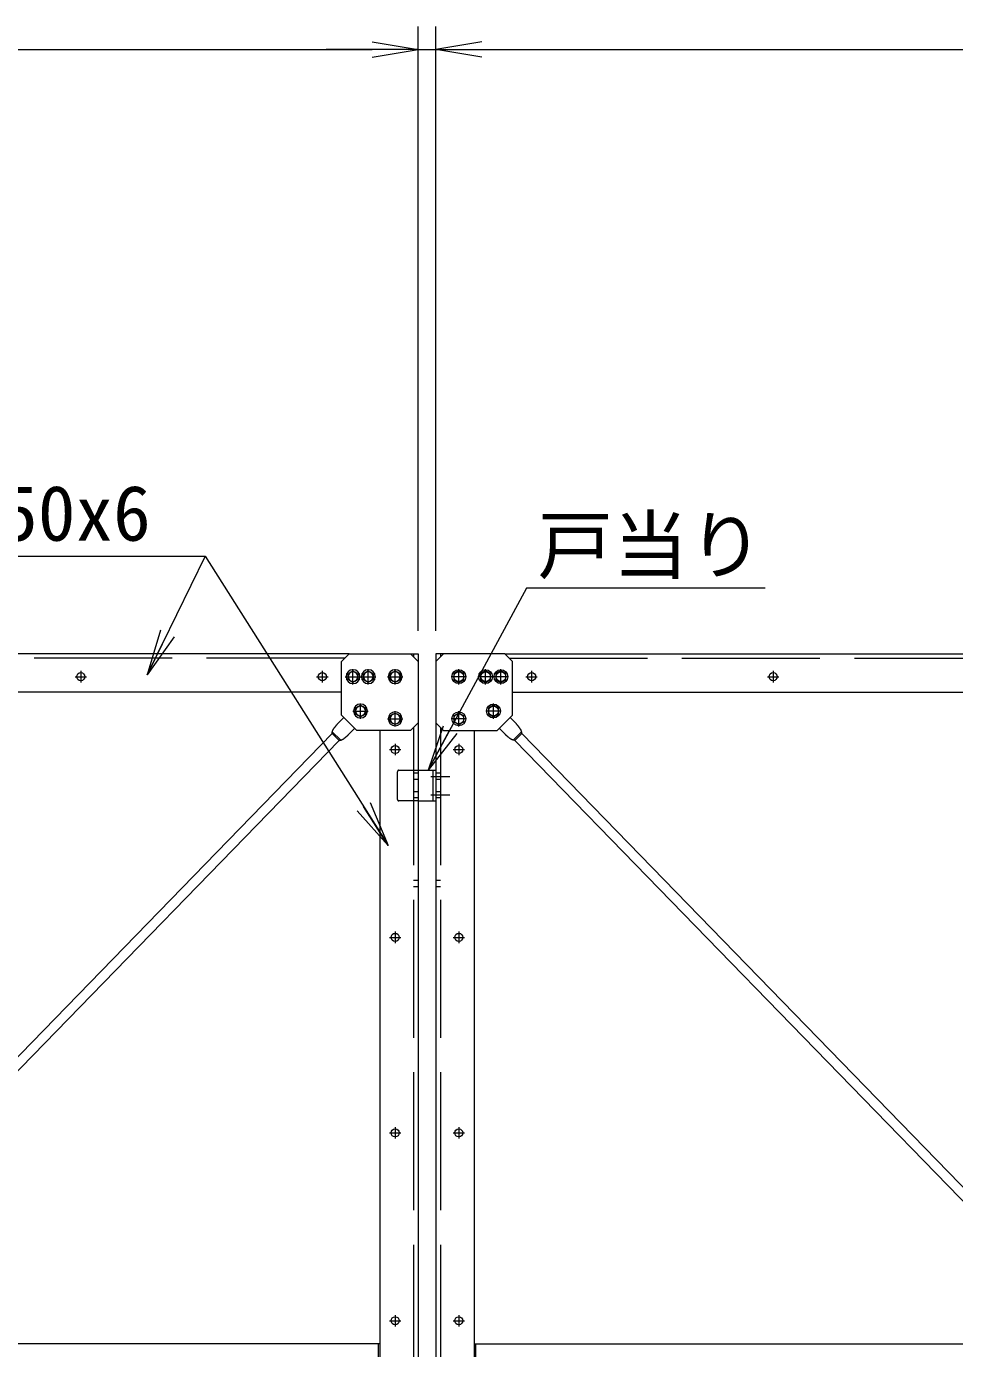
# Model space of a CAD drawing. Units: millimetres, scale not verified. Extents: x -6300 to 6300, y -4455 to 4455.
# Drawn here: x -2572 to -1361, y 698 to 2423 of the extents above; entities that cross this region are included whole.
import ezdxf
from ezdxf.enums import TextEntityAlignment as Align

# ---------------------------------------------------------------- set-up
doc = ezdxf.new("R2010")
doc.units = ezdxf.units.MM
doc.header["$LTSCALE"] = 30
doc.linetypes.add('DASHED', pattern=[7.5, 6, -1.5])
doc.linetypes.add('USER1', pattern=[50.8, 31.75, -6.35, 6.35, -6.35])
for name, color, linetype, lineweight in [('0-0_D-STR1', 1, 'Continuous', 18), ('0-1_D-BMK', 2, 'USER1', 13), ('0-5_D-STR-DIM', 7, 'Continuous', 9), ('0-6_0', 7, 'Continuous', 9), ('0-7_D-STR3', 3, 'Continuous', 13), ('0-9_D-STR-TXT', 7, 'Continuous', 9)]:
    doc.layers.add(name, color=color, linetype=linetype, lineweight=lineweight)
doc.styles.add('ＭＳ ゴシック', font='')
doc.styles.get('ＭＳ ゴシック').set_extended_font_data('MS Gothic')

# ---------------------------------------------------------------- blocks, each defined once
blk = doc.blocks.new('_Open')
at = {"layer": '0-6_0'}
blk.add_line((-30, 5), (0, 0), dxfattribs=at)
blk.add_lwpolyline([(-30, -5), (0, 0), (-30, 0)], dxfattribs=at)
blk = doc.blocks.new('U64')
at = {"layer": '0-1_D-BMK'}
for p, q in [((300, 0), (-300, 0)), ((0, -300), (0, 300))]:
    blk.add_line(p, q, dxfattribs=at)
at = {"layer": '0-7_D-STR3'}
blk.add_lwpolyline([(194.9, 112.5), (0, 225), (-194.9, 112.5), (-194.9, -112.5), (0, -225), (194.9, -112.5)], close=True, dxfattribs=at)
for radius in [270, 194.9]:
    blk.add_circle((0, 0), radius, dxfattribs=at)
blk = doc.blocks.new('U67')
at = {"layer": '0-7_D-STR3'}
blk.add_line((2700, -2400), (2100, -3000), dxfattribs=at)
blk.add_lwpolyline([(2700, -2400), (2700, -300), (2400, 0), (0, 0), (-300, -300), (-300, -2700), (0, -3000), (2100, -3000)], dxfattribs=at)
at = {"layer": '0-5_D-STR-DIM'}
for p in [(600, -900), (1650.1, -900), (2250.1, -900), (1956.2, -2243.8), (600, -2550)]:
    blk.add_blockref('U64', p, dxfattribs=at)

msp = doc.modelspace()

# ---------------------------------------------------------------- linework, layer by layer
at = {"layer": '0-0_D-STR1'}
for p, q in [((-2151.01, 1604.73), (-3871.01, 1604.73)), ((-2071.01, 1604.73), (-2061.01, 1604.73)), ((-2061.01, 1604.73), (-2061.01, 1594.73)), ((-2038.01, 1604.73), (-2038.01, 1594.73)), ((-2028.01, 1604.73), (-2038.01, 1604.73)), ((-1948.01, 1604.73), (-228.01, 1604.73)), ((-2161.01, 1554.73), (-3861.01, 1554.73)), ((-1938.01, 1554.73), (-238.01, 1554.73)), ((-2111.01, 1504.73), (-2111.01, 646.73)), ((-2061.01, 1514.73), (-2061.01, 646.73)), ((-2038.01, 1514.73), (-2038.01, 646.73)), ((-1988.01, 1504.73), (-1988.01, 646.73)), ((-2111.01, 704.73), (-3911.01, 704.73)), ((-2113.01, 704.73), (-2113.01, 646.73)), ((-1988.01, 704.73), (-188.01, 704.73)), ((-1986.01, 704.73), (-1986.01, 646.73))]:
    msp.add_line(p, q, dxfattribs=at)
at = {"layer": '0-0_D-STR1', "linetype": 'DASHED'}
for p, q in [((-2067.01, 1604.73), (-2067.01, 1600.73)), ((-2032.01, 1604.73), (-2032.01, 1600.73)), ((-2157.01, 1598.73), (-3865.01, 1598.73)), ((-1942.01, 1598.73), (-234.01, 1598.73)), ((-2067.01, 1508.73), (-2067.01, 646.73)), ((-2032.01, 1508.73), (-2032.01, 646.73)), ((-2061.01, 1448.73), (-2067.01, 1448.73)), ((-2032.01, 1448.73), (-2038.01, 1448.73)), ((-2061.01, 1440.73), (-2067.01, 1440.73)), ((-2032.01, 1440.73), (-2038.01, 1440.73)), ((-2061.01, 1424.73), (-2067.01, 1424.73)), ((-2061.01, 1416.73), (-2067.01, 1416.73)), ((-2032.01, 1424.73), (-2038.01, 1424.73)), ((-2032.01, 1416.73), (-2038.01, 1416.73)), ((-2061.01, 1308.73), (-2067.01, 1308.73)), ((-2061.01, 1300.73), (-2067.01, 1300.73)), ((-2032.01, 1308.73), (-2038.01, 1308.73)), ((-2032.01, 1300.73), (-2038.01, 1300.73))]:
    msp.add_line(p, q, dxfattribs=at)
at = {"layer": '0-1_D-BMK'}
for p, q in [((-2508.45, 1574.73), (-2493.57, 1574.73)), ((-2501.01, 1582.17), (-2501.01, 1567.29)), ((-2193.45, 1574.73), (-2178.57, 1574.73)), ((-2186.01, 1582.17), (-2186.01, 1567.29)), ((-1920.45, 1574.73), (-1905.57, 1574.73)), ((-1913.01, 1582.17), (-1913.01, 1567.29)), ((-1605.45, 1574.73), (-1590.57, 1574.73)), ((-1598.01, 1582.17), (-1598.01, 1567.29)), ((-2091.01, 1487.17), (-2091.01, 1472.29)), ((-2008.01, 1487.17), (-2008.01, 1472.29)), ((-2098.45, 1479.73), (-2083.57, 1479.73)), ((-2015.45, 1479.73), (-2000.57, 1479.73)), ((-2044.51, 1444.73), (-2019.51, 1444.73)), ((-2044.51, 1420.73), (-2019.51, 1420.73)), ((-2091.01, 1242.17), (-2091.01, 1227.29)), ((-2008.01, 1242.17), (-2008.01, 1227.29)), ((-2098.45, 1234.73), (-2083.57, 1234.73)), ((-2015.45, 1234.73), (-2000.57, 1234.73)), ((-2091.01, 987.17), (-2091.01, 972.29)), ((-2008.01, 987.17), (-2008.01, 972.29)), ((-2098.45, 979.73), (-2083.57, 979.73)), ((-2015.45, 979.73), (-2000.57, 979.73)), ((-2091.01, 742.17), (-2091.01, 727.29)), ((-2008.01, 742.17), (-2008.01, 727.29)), ((-2098.45, 734.73), (-2083.57, 734.73)), ((-2015.45, 734.73), (-2000.57, 734.73))]:
    msp.add_line(p, q, dxfattribs=at)
at = {"layer": '0-5_D-STR-DIM'}
for p, q in [((-2061.01, 1634.73), (-2061.01, 2422.77)), ((-2061.01, 1634.73), (-2061.01, 2422.77)), ((-2038.01, 1634.73), (-2038.01, 2422.77)), ((-2038.01, 1634.73), (-2038.01, 2422.77)), ((-3901.01, 2392.77), (-2121.01, 2392.77)), ((-2121.01, 2392.77), (-2181.01, 2392.77)), ((-2061.01, 2392.77), (-2038.01, 2392.77)), ((-1978.01, 2392.77), (-1918.01, 2392.77)), ((-1978.01, 2392.77), (-198.01, 2392.77)), ((-2338.66, 1732.05), (-2413.58, 1578.98))]:
    msp.add_line(p, q, dxfattribs=at)
at = {"layer": '0-7_D-STR3'}
for p, q in [((-2157.87, 1521.59), (-2166.18, 1513.04)), ((-1941.15, 1521.59), (-1932.83, 1513.04)), ((-2173.32, 1500.46), (-2946.94, 704.73)), ((-2173.32, 1500.46), (-2164.21, 1491.61)), ((-2172.97, 1502.91), (-2161.77, 1492.02)), ((-2143.72, 1507.45), (-2151.84, 1499.1)), ((-1955.29, 1507.45), (-1947.17, 1499.1)), ((-1926.04, 1502.91), (-1937.24, 1492.02)), ((-1925.69, 1500.46), (-1934.8, 1491.61)), ((-1925.69, 1500.46), (-1152.07, 704.73)), ((-2164.21, 1491.61), (-2929.23, 704.73)), ((-1934.8, 1491.61), (-1169.78, 704.73)), ((-2061.01, 1452.73), (-2038.01, 1452.73)), ((-2042.01, 1452.73), (-2042.01, 1412.73)), ((-2038.01, 1452.73), (-2038.01, 1412.73)), ((-2061.01, 1412.73), (-2038.01, 1412.73))]:
    msp.add_line(p, q, dxfattribs=at)
at = {"layer": '0-7_D-STR3', "linetype": 'DASHED'}
for p, q in [((-2088.01, 1414.73), (-2088.01, 1450.73)), ((-2086.01, 1452.73), (-2061.01, 1452.73)), ((-2061.01, 1412.73), (-2086.01, 1412.73))]:
    msp.add_line(p, q, dxfattribs=at)
at = {"layer": '0-7_D-STR3'}
for points in [[(-2173.32, 1500.46), (-2173.29, 1500.7), (-2173.26, 1500.95), (-2173.23, 1501.19), (-2173.2, 1501.44), (-2173.17, 1501.69), (-2173.14, 1501.93), (-2173.11, 1502.18), (-2173.07, 1502.42), (-2173.02, 1502.66), (-2172.98, 1502.9), (-2172.92, 1503.14), (-2172.87, 1503.38), (-2172.8, 1503.61), (-2172.73, 1503.84), (-2172.65, 1504.07), (-2172.56, 1504.3), (-2172.47, 1504.52), (-2172.37, 1504.75), (-2172.26, 1504.97), (-2172.15, 1505.19), (-2172.04, 1505.4), (-2171.92, 1505.62), (-2171.79, 1505.83), (-2171.66, 1506.04), (-2171.53, 1506.25), (-2171.4, 1506.46), (-2171.26, 1506.67), (-2171.12, 1506.87), (-2170.97, 1507.08), (-2170.83, 1507.28), (-2170.68, 1507.48), (-2170.53, 1507.68), (-2170.38, 1507.88), (-2170.22, 1508.08), (-2170.07, 1508.28), (-2169.92, 1508.48), (-2169.77, 1508.68), (-2169.61, 1508.87), (-2169.46, 1509.07)], [(-2169.46, 1509.07), (-2169.31, 1509.26), (-2169.15, 1509.46), (-2169, 1509.65), (-2168.85, 1509.85), (-2168.69, 1510.04), (-2168.54, 1510.23), (-2168.38, 1510.42), (-2168.23, 1510.61), (-2168.07, 1510.8), (-2167.92, 1510.99), (-2167.76, 1511.18), (-2167.61, 1511.37), (-2167.45, 1511.56), (-2167.3, 1511.75), (-2167.14, 1511.93), (-2166.98, 1512.12), (-2166.82, 1512.31), (-2166.66, 1512.49), (-2166.5, 1512.68), (-2166.34, 1512.86), (-2166.18, 1513.04)], [(-1929.55, 1509.07), (-1929.71, 1509.26), (-1929.86, 1509.46), (-1930.01, 1509.65), (-1930.17, 1509.85), (-1930.32, 1510.04), (-1930.47, 1510.23), (-1930.63, 1510.42), (-1930.78, 1510.61), (-1930.94, 1510.8), (-1931.09, 1510.99), (-1931.25, 1511.18), (-1931.4, 1511.37), (-1931.56, 1511.56), (-1931.72, 1511.75), (-1931.87, 1511.93), (-1932.03, 1512.12), (-1932.19, 1512.31), (-1932.35, 1512.49), (-1932.51, 1512.68), (-1932.67, 1512.86), (-1932.83, 1513.04)], [(-1925.69, 1500.46), (-1925.72, 1500.7), (-1925.75, 1500.95), (-1925.78, 1501.19), (-1925.81, 1501.44), (-1925.84, 1501.69), (-1925.87, 1501.93), (-1925.9, 1502.18), (-1925.94, 1502.42), (-1925.99, 1502.66), (-1926.03, 1502.9), (-1926.09, 1503.14), (-1926.15, 1503.38), (-1926.21, 1503.61), (-1926.28, 1503.84), (-1926.37, 1504.07), (-1926.45, 1504.3), (-1926.55, 1504.52), (-1926.64, 1504.75), (-1926.75, 1504.97), (-1926.86, 1505.19), (-1926.97, 1505.4), (-1927.09, 1505.62), (-1927.22, 1505.83), (-1927.35, 1506.04), (-1927.48, 1506.25), (-1927.61, 1506.46), (-1927.75, 1506.67), (-1927.89, 1506.87), (-1928.04, 1507.08), (-1928.18, 1507.28), (-1928.33, 1507.48), (-1928.48, 1507.68), (-1928.63, 1507.88), (-1928.79, 1508.08), (-1928.94, 1508.28), (-1929.09, 1508.48), (-1929.25, 1508.68), (-1929.4, 1508.87), (-1929.55, 1509.07)], [(-2164.21, 1491.61), (-2163.97, 1491.64), (-2163.73, 1491.68), (-2163.48, 1491.72), (-2163.24, 1491.75), (-2162.99, 1491.79), (-2162.75, 1491.83), (-2162.51, 1491.87), (-2162.26, 1491.92), (-2162.02, 1491.97), (-2161.78, 1492.02), (-2161.55, 1492.08), (-2161.31, 1492.14), (-2161.08, 1492.22), (-2160.85, 1492.3), (-2160.62, 1492.38), (-2160.4, 1492.48), (-2160.18, 1492.58), (-2159.96, 1492.68), (-2159.74, 1492.79), (-2159.52, 1492.91), (-2159.31, 1493.03), (-2159.1, 1493.16), (-2158.89, 1493.29), (-2158.68, 1493.42), (-2158.48, 1493.56), (-2158.27, 1493.7), (-2158.07, 1493.84), (-2157.87, 1493.99), (-2157.67, 1494.14), (-2157.47, 1494.29), (-2157.27, 1494.45), (-2157.07, 1494.6), (-2156.88, 1494.76), (-2156.68, 1494.92), (-2156.49, 1495.08), (-2156.3, 1495.23), (-2156.1, 1495.39), (-2155.91, 1495.55), (-2155.72, 1495.71)], [(-2155.72, 1495.71), (-2155.53, 1495.87), (-2155.34, 1496.03), (-2155.15, 1496.19), (-2154.96, 1496.35), (-2154.77, 1496.5), (-2154.58, 1496.66), (-2154.4, 1496.82), (-2154.21, 1496.98), (-2154.02, 1497.14), (-2153.84, 1497.3), (-2153.65, 1497.46), (-2153.47, 1497.62), (-2153.28, 1497.79), (-2153.1, 1497.95), (-2152.92, 1498.11), (-2152.74, 1498.27), (-2152.56, 1498.44), (-2152.38, 1498.6), (-2152.2, 1498.77), (-2152.02, 1498.93), (-2151.84, 1499.1)], [(-1943.29, 1495.71), (-1943.48, 1495.87), (-1943.67, 1496.03), (-1943.86, 1496.19), (-1944.05, 1496.35), (-1944.24, 1496.5), (-1944.43, 1496.66), (-1944.62, 1496.82), (-1944.8, 1496.98), (-1944.99, 1497.14), (-1945.17, 1497.3), (-1945.36, 1497.46), (-1945.54, 1497.62), (-1945.73, 1497.79), (-1945.91, 1497.95), (-1946.09, 1498.11), (-1946.27, 1498.27), (-1946.45, 1498.44), (-1946.63, 1498.6), (-1946.81, 1498.77), (-1946.99, 1498.93), (-1947.17, 1499.1)], [(-1934.8, 1491.61), (-1935.04, 1491.64), (-1935.28, 1491.68), (-1935.53, 1491.72), (-1935.77, 1491.75), (-1936.02, 1491.79), (-1936.26, 1491.83), (-1936.5, 1491.87), (-1936.75, 1491.92), (-1936.99, 1491.97), (-1937.23, 1492.02), (-1937.46, 1492.08), (-1937.7, 1492.14), (-1937.93, 1492.22), (-1938.16, 1492.3), (-1938.39, 1492.38), (-1938.61, 1492.48), (-1938.83, 1492.58), (-1939.05, 1492.68), (-1939.27, 1492.79), (-1939.49, 1492.91), (-1939.7, 1493.03), (-1939.91, 1493.16), (-1940.12, 1493.29), (-1940.33, 1493.42), (-1940.53, 1493.56), (-1940.74, 1493.7), (-1940.94, 1493.84), (-1941.14, 1493.99), (-1941.34, 1494.14), (-1941.54, 1494.29), (-1941.74, 1494.45), (-1941.94, 1494.6), (-1942.13, 1494.76), (-1942.33, 1494.92), (-1942.52, 1495.08), (-1942.72, 1495.23), (-1942.91, 1495.39), (-1943.1, 1495.55), (-1943.29, 1495.71)]]:
    msp.add_lwpolyline(points, dxfattribs=at)
for centre in [(-2501.01, 1574.73), (-2186.01, 1574.73), (-1913.01, 1574.73), (-1598.01, 1574.73), (-2091.01, 1479.73), (-2008.01, 1479.73), (-2091.01, 1234.73), (-2008.01, 1234.73), (-2091.01, 979.73), (-2008.01, 979.73), (-2091.01, 734.73), (-2008.01, 734.73)]:
    msp.add_circle(centre, 5.25, dxfattribs=at)
at = {"layer": '0-7_D-STR3', "linetype": 'DASHED'}
for centre, start, end in [((-2086.01, 1450.73), 90, 180), ((-2086.01, 1414.73), 180, 270)]:
    msp.add_arc(centre, 2, start, end, dxfattribs=at)
at = {"layer": '0-9_D-STR-TXT'}
for points in [[(-3115.92, 1732.05), (-2338.66, 1732.05), (-2101.14, 1356.25)], [(-1608.5, 1690.23), (-1919.84, 1690.23), (-2047.06, 1454.49)]]:
    msp.add_lwpolyline(points, dxfattribs=at)

# ---------------------------------------------------------------- block references
at = {"layer": '0-5_D-STR-DIM'}
for name, p, xscale, yscale in [('_Open', (-2061.01, 2392.77), 2, 2), ('_Open', (-2061.01, 2392.77), 2, 2), ('U67', (-2071.01, 1604.73), -0.03333333, 0.03333333), ('U67', (-2028.01, 1604.73), 0.03333333, 0.03333333)]:
    msp.add_blockref(name, p, dxfattribs=dict(at, xscale=xscale, yscale=yscale))
at = {"layer": '0-5_D-STR-DIM', "xscale": 2, "yscale": 2}
for p, rotation in [((-2038.01, 2392.77), 180), ((-2038.01, 2392.77), 180), ((-2414.45, 1577.18), 243.92233)]:
    msp.add_blockref('_Open', p, dxfattribs=dict(at, rotation=rotation))
at = {"layer": '0-9_D-STR-TXT', "xscale": 2, "yscale": 2}
for p, rotation in [((-2048.01, 1452.73), 241.64603), ((-2100.07, 1354.56), 302.29447)]:
    msp.add_blockref('_Open', p, dxfattribs=dict(at, rotation=rotation))

# ---------------------------------------------------------------- texts
at = {"layer": '0-9_D-STR-TXT', "style": 'ＭＳ ゴシック'}
for s, p in [('枠材 L-50x50x6', (-3097.37, 1730.4)), ('戸当り', (-1905.49, 1688.58))]:
    msp.add_text(s, height=72.14, dxfattribs=at).set_placement(p, align=Align.BOTTOM_LEFT)

doc.saveas('drawing.dxf')
